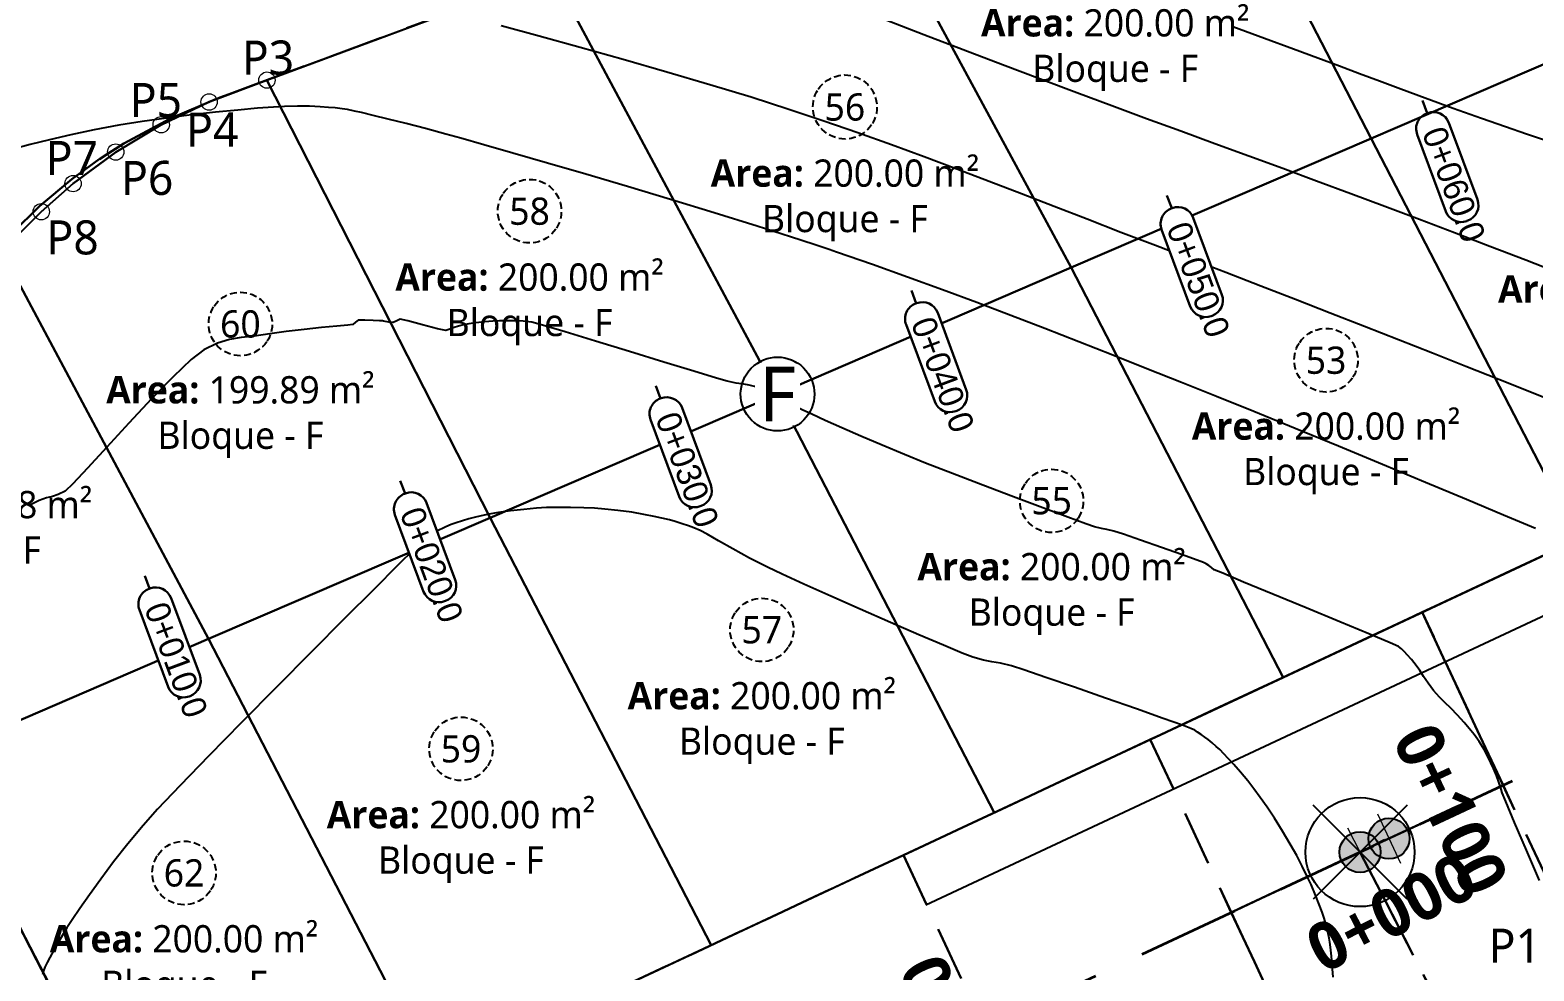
# Model space of a CAD drawing. Header units: millimetres. Extents: x 86 to 591881, y 99 to 1307229.
# Drawn here: x 590627.7 to 590682.9, y 1307091.8 to 1307126.3 of the extents above; entities that cross this region are included whole.
import ezdxf
from ezdxf.enums import TextEntityAlignment as Align

# ---------------------------------------------------------------- set-up
doc = ezdxf.new("R2010")
doc.units = ezdxf.units.MM
for name, pattern in [('CENTER2', [1.125, 0.75, -0.125, 0.125, -0.125]), ('DASHDOT', [1, 0.5, -0.25, 0, -0.25]), ('DASHED', [0.75, 0.5, -0.25]), ('DASHED2', [0.375, 0.25, -0.125]), ('HIDDEN', [0.375, 0.25, -0.125])]:
    doc.linetypes.add(name, pattern=pattern)
for name, color, linetype in [('0_BLOQUES CARRETERA', 7, 'Continuous'), ('_BREAKLINES CORRIDOR', 7, 'Continuous'), ('C-PROP-LINE', 230, 'Continuous'), ('C-PROP-TEXT', 92, 'Continuous'), ('C-ROAD', 7, 'Continuous'), ('C-ROAD-CORR-BNDY', 1, 'CENTER2'), ('C-ROAD-INTS', 5, 'Continuous'), ('C-ROAD-MARK', 212, 'Continuous'), ('C-ROAD-SAMP-TEXT', 11, 'Continuous'), ('C-ROAD-STAN-MAJR', 11, 'Continuous'), ('C-TOPO-MAJR', 9, 'Continuous'), ('C-TOPO-MINR', 8, 'Continuous')]:
    doc.layers.add(name, color=color, linetype=linetype)
for name, color, linetype, lineweight in [('_BLOQUES', 9, 'Continuous', 20), ('COTAS', 40, 'Continuous', 5), ('CUADROS', 9, 'Continuous', 20)]:
    doc.layers.add(name, color=color, linetype=linetype, lineweight=lineweight)
doc.styles.add('ST - ETIQUETAS', font='', dxfattribs={"height": 2.5})
doc.styles.get("Standard").update_dxf_attribs({"font": 'simplex.shx'})
doc.styles.get('ST - ETIQUETAS').set_extended_font_data('Roboto Thin')

# ---------------------------------------------------------------- blocks, each defined once
blk = doc.blocks.new('MARCA ESTACION')
h = blk.add_hatch(color=7)
h.dxf.hatch_style = 1
h.paths.add_polyline_path([(-3, 0), (0, 0), (0, 3, 0.414214)])
h.paths.add_polyline_path([(3, 0), (0, 0), (0, -3, 0.414214)])
at = {"true_color": 0xffffff}
h = blk.add_hatch(color=7, dxfattribs=at)
h.dxf.hatch_style = 1
h.paths.add_polyline_path([(0, 3), (0, 0), (3, 0, 0.414214)])
h.paths.add_polyline_path([(0, 0), (-3, 0, 0.414214), (0, -3)])
at = {"color": 7, "lineweight": 20}
for points in [[(0, 4), (0, -4)], [(-4, 0), (4, 0)]]:
    blk.add_lwpolyline(points, dxfattribs=at)
at = {"color": 7}
blk.add_circle((0, 0), 3, dxfattribs=at)
blk = doc.blocks.new('POINT INTERS')
at = {"layer": '0_BLOQUES CARRETERA', "linetype": 'DASHDOT', "lineweight": 5}
h = blk.add_hatch(color=244, dxfattribs=at)
h.dxf.hatch_style = 1
h.set_gradient(color1=(153, 27, 30), color2=(248, 153, 30), name='INVSPHERICAL')
h.paths.add_polyline_path([(0.6, 0, 1), (-0.6, 0, 1)])
blk.add_circle((0, 0), 0.574, dxfattribs=at)
blk = doc.blocks.new('Marker Pnt')
at = {"flags": 128}
for points in [[(0.862, -0.862), (-0.862, 0.862)], [(0.862, 0.862), (-0.862, -0.862)]]:
    blk.add_lwpolyline(points, dxfattribs=at)
blk.add_circle((0, 0), 1)

msp = doc.modelspace()

# ---------------------------------------------------------------- linework, layer by layer
at = {"layer": '_BLOQUES', "flags": 128}
msp.add_lwpolyline([(590632.572, 1307083.28), (590606.041, 1307134.548), (590589.283, 1307128.797), (590583.662, 1307127.131), (590586.837, 1307126.992), (590589.321, 1307126.129), (590591.492, 1307124.646), (590593.204, 1307122.65), (590594.245, 1307120.539), (590594.733, 1307118.519), (590594.768, 1307115.803), (590594.817, 1307113.868), (590595.121, 1307111.566), (590595.633, 1307109.501), (590596.212, 1307107.858), (590600.375, 1307099.326), (590604.559, 1307090.883), (590612.893, 1307074.065), (590632.572, 1307083.28)], dxfattribs=at)
at = {"layer": '_BREAKLINES CORRIDOR', "flags": 128}
msp.add_lwpolyline([(590613.945, 1307121.437), (590615.65, 1307118.713), (590617.435, 1307117.34), (590619.461, 1307116.473), (590621.43, 1307116.222), (590623.4, 1307116.463), (590625.251, 1307117.181), (590626.682, 1307118.168), (590628.133, 1307119.61), (590629.298, 1307120.642), (590630.862, 1307121.8), (590632.53, 1307122.801), (590634.288, 1307123.635), (590636.407, 1307124.437), (590681.268, 1307141.081), (590688.493, 1307127.283), (590695.985, 1307112.977), (590695.579, 1307112.787)], dxfattribs=at)
at = {"layer": 'C-PROP-LINE', "color": 4, "linetype": 'Continuous', "lineweight": 25}
for points in [[(590613.951, 1307121.439, 0), (590615.65, 1307118.713, 0), (590617.435, 1307117.34, 0), (590619.461, 1307116.473, 0), (590621.43, 1307116.222, 0), (590623.4, 1307116.463, 0), (590625.251, 1307117.181, 0), (590626.682, 1307118.168, 0), (590628.133, 1307119.61, 0), (590629.298, 1307120.642, 0), (590630.862, 1307121.8, 0), (590632.53, 1307122.801, 0), (590634.288, 1307123.635, 0), (590636.407, 1307124.437, 0), (590681.268, 1307141.081, 0), (590695.985, 1307112.977, 0), (590632.572, 1307083.28, 0), (590613.012, 1307121.078, 0), (590613.951, 1307121.439, 0)], [(590681.268, 1307141.081, 0), (590669.456, 1307136.698, 0), (590676.909, 1307122.296, 0), (590688.493, 1307127.283, 0), (590681.268, 1307141.081, 0)], [(590669.456, 1307136.698, 0), (590657.889, 1307132.407, 0), (590665.902, 1307117.558, 0), (590676.909, 1307122.296, 0), (590669.456, 1307136.698, 0)], [(590657.889, 1307132.407, 0), (590646.895, 1307128.328, 0), (590655.135, 1307112.923, 0), (590665.902, 1307117.558, 0), (590657.889, 1307132.407, 0)], [(590646.895, 1307128.328, 0), (590636.407, 1307124.437, 0), (590644.593, 1307108.385, 0), (590655.135, 1307112.923, 0), (590646.895, 1307128.328, 0)], [(590688.493, 1307127.283, 0), (590676.909, 1307122.296, 0), (590684.512, 1307107.604, 0), (590695.985, 1307112.977, 0), (590688.493, 1307127.283, 0)], [(590636.407, 1307124.437, 0), (590634.288, 1307123.635, 0), (590632.53, 1307122.801, 0), (590630.862, 1307121.8, 0), (590629.298, 1307120.642, 0), (590628.133, 1307119.61, 0), (590626.682, 1307118.168, 0), (590634.262, 1307103.938, 0), (590644.593, 1307108.385, 0), (590636.407, 1307124.437, 0)], [(590676.909, 1307122.296, 0), (590665.902, 1307117.558, 0), (590673.678, 1307102.53, 0), (590684.512, 1307107.604, 0), (590676.909, 1307122.296, 0)], [(590626.682, 1307118.168, 0), (590625.251, 1307117.181, 0), (590623.4, 1307116.463, 0), (590621.43, 1307116.222, 0), (590619.461, 1307116.473, 0), (590617.435, 1307117.34, 0), (590615.65, 1307118.713, 0), (590613.951, 1307121.439, 0), (590613.012, 1307121.078, 0), (590615.512, 1307116.246, 0), (590619.842, 1307107.879, 0), (590624.137, 1307099.579, 0), (590634.262, 1307103.938, 0), (590626.682, 1307118.168, 0)], [(590665.902, 1307117.558, 0), (590655.135, 1307112.923, 0), (590663.081, 1307097.568, 0), (590673.678, 1307102.53, 0), (590665.902, 1307117.558, 0)], [(590655.135, 1307112.923, 0), (590644.593, 1307108.385, 0), (590652.705, 1307092.709, 0), (590663.081, 1307097.568, 0), (590655.135, 1307112.923, 0)], [(590644.593, 1307108.385, 0), (590634.262, 1307103.938, 0), (590642.538, 1307087.947, 0), (590652.705, 1307092.709, 0), (590644.593, 1307108.385, 0)], [(590634.262, 1307103.938, 0), (590624.137, 1307099.579, 0), (590627.962, 1307092.163, 0), (590628.335, 1307091.441, 0), (590632.572, 1307083.28, 0), (590642.538, 1307087.947, 0), (590634.262, 1307103.938, 0)], [(590628.335, 1307091.441, 0), (590627.962, 1307092.163, 0), (590624.137, 1307099.579, 0), (590604.559, 1307090.883, 0), (590608.765, 1307082.395, 0), (590628.335, 1307091.441, 0)], [(590632.572, 1307083.28, 0), (590628.346, 1307091.446, 0), (590624.137, 1307099.579, 0)]]:
    msp.add_polyline3d(points, dxfattribs=at)
at = {"layer": 'C-PROP-TEXT', "color": 12, "linetype": 'DASHED2', "lineweight": 25, "extrusion": (0, 0, -1)}
for centre, radius, start, end in [((-590657.605, 1307123.451), 1.174, 33.8141, 213.8141), ((-590657.605, 1307123.451), 1.174, 213.8141, 33.8141), ((-590646.04, 1307119.63), 1.166, 34.161, 214.161), ((-590646.04, 1307119.63), 1.166, 214.161, 34.161), ((-590635.435, 1307115.493), 1.165, 34.1972, 214.1972), ((-590635.435, 1307115.493), 1.165, 214.1972, 34.1972), ((-590675.25, 1307114.164), 1.167, 34.1007, 214.1007), ((-590675.25, 1307114.164), 1.167, 214.1007, 34.1007), ((-590665.187, 1307109.003), 1.161, 33.8099, 213.8099), ((-590665.187, 1307109.003), 1.161, 213.8099, 33.8099), ((-590654.559, 1307104.27), 1.162, 33.7739, 213.7739), ((-590654.559, 1307104.27), 1.162, 213.7739, 33.7739), ((-590643.525, 1307099.909), 1.164, 34.2214, 214.2214), ((-590643.525, 1307099.909), 1.164, 214.2214, 34.2214), ((-590633.368, 1307095.358), 1.166, 34.1368, 214.1368), ((-590633.368, 1307095.358), 1.166, 214.1368, 34.1368)]:
    msp.add_arc(centre, radius, start, end, dxfattribs=at)
at = {"layer": 'C-ROAD', "color": 7, "linetype": 'Continuous', "lineweight": -3, "flags": 128}
msp.add_lwpolyline([(590660.57, 1307094.183), (590688.707, 1307107.36)], dxfattribs=at)
at = {"layer": 'C-ROAD-CORR-BNDY', "color": 166, "linetype": 'DASHED', "lineweight": 30, "ltscale": 4}
msp.add_lwpolyline([(590627.071, 1307118.833), (590628.073, 1307119.808), (590629.252, 1307120.799), (590630.259, 1307121.532), (590630.265, 1307121.536), (590630.403, 1307121.629), (590630.41, 1307121.633), (590631.162, 1307122.112), (590632.866, 1307123.033), (590634.56, 1307123.752), (590634.565, 1307123.754), (590634.675, 1307123.794), (590634.681, 1307123.797), (590635.022, 1307123.923), (590635.902, 1307124.25), (590654.653, 1307131.206)], dxfattribs=at)
for points in [[(590684.712, 1307092.239), (590685.961, 1307092.824), (590687.773, 1307093.672), (590689.584, 1307094.52), (590691.395, 1307095.368), (590692.46, 1307095.867), (590686.523, 1307108.546), (590685.458, 1307108.047), (590683.647, 1307107.199), (590681.835, 1307106.35), (590680.024, 1307105.502), (590678.775, 1307104.917)], [(590671.774, 1307093.909), (590672.125, 1307094.074), (590673.937, 1307094.922), (590675.748, 1307095.77), (590677.559, 1307096.618), (590679.37, 1307097.466), (590681.182, 1307098.315), (590681.744, 1307098.578), (590678.775, 1307104.917), (590678.213, 1307104.654), (590676.402, 1307103.806), (590674.59, 1307102.958), (590672.779, 1307102.109), (590670.968, 1307101.261), (590669.157, 1307100.413), (590668.806, 1307100.249)], [(590665.687, 1307083.329), (590666.038, 1307083.493), (590667.849, 1307084.342), (590669.66, 1307085.19), (590671.472, 1307086.038), (590673.283, 1307086.886), (590674.743, 1307087.57), (590668.806, 1307100.249), (590667.345, 1307099.565), (590665.534, 1307098.717), (590663.723, 1307097.868), (590661.912, 1307097.02), (590660.101, 1307096.172), (590659.75, 1307096.008)], [(590684.48, 1307091.556), (590684.455, 1307091.605), (590684.455, 1307091.606), (590684.455, 1307091.606), (590684.237, 1307092.016), (590684.242, 1307092.018), (590684.362, 1307092.074), (590684.363, 1307092.075), (590684.363, 1307092.075), (590684.708, 1307092.236), (590684.708, 1307092.237), (590684.712, 1307092.239), (590681.744, 1307098.578), (590681.679, 1307098.548), (590681.671, 1307098.544), (590676.509, 1307096.126), (590676.496, 1307096.12), (590676.505, 1307096.103), (590677.414, 1307094.342), (590677.439, 1307094.294), (590679.755, 1307089.809), (590679.758, 1307089.803), (590679.761, 1307089.797), (590680.038, 1307089.262)], [(590674.743, 1307087.57), (590675.057, 1307087.717), (590675.058, 1307087.717), (590675.059, 1307087.718), (590675.179, 1307087.774), (590675.209, 1307087.788), (590675.398, 1307087.35), (590675.398, 1307087.35), (590675.398, 1307087.349), (590675.399, 1307087.347), (590679.842, 1307089.641), (590679.829, 1307089.667), (590679.826, 1307089.673), (590679.823, 1307089.679), (590677.574, 1307094.032), (590677.414, 1307094.342), (590676.504, 1307096.104), (590676.496, 1307096.12), (590676.484, 1307096.115), (590671.774, 1307093.909)], [(590648.454, 1307075.259), (590662.415, 1307081.797), (590665.687, 1307083.329), (590659.75, 1307096.008), (590656.478, 1307094.476), (590642.516, 1307087.937)]]:
    msp.add_lwpolyline(points, close=True, dxfattribs=at)
at = {"layer": 'C-TOPO-MAJR', "color": 40, "linetype": 'Continuous', "lineweight": -3}
for points, elevation in [([(590684.15, 1307112.429), (590682.78, 1307112.979), (590681.587, 1307113.454), (590680.377, 1307113.935), (590679.152, 1307114.42), (590677.913, 1307114.909), (590676.662, 1307115.401), (590675.4, 1307115.895), (590674.13, 1307116.39), (590672.854, 1307116.885), (590671.572, 1307117.381), (590670.286, 1307117.875), (590669, 1307118.367), (590667.73, 1307118.853), (590666.493, 1307119.331), (590665.279, 1307119.801), (590664.081, 1307120.265), (590662.893, 1307120.722), (590661.707, 1307121.173), (590660.515, 1307121.619), (590659.31, 1307122.061), (590658.085, 1307122.498), (590656.832, 1307122.933), (590655.545, 1307123.365), (590654.161, 1307123.807), (590652.655, 1307124.266), (590651.077, 1307124.73), (590649.474, 1307125.189), (590647.896, 1307125.633), (590646.389, 1307126.051), (590645.003, 1307126.432)], 459.5), ([(590683.33, 1307122.208), (590682.608, 1307122.455), (590681.833, 1307122.722), (590680.953, 1307123.031), (590679.918, 1307123.402), (590678.881, 1307123.779), (590677.996, 1307124.104), (590677.213, 1307124.394), (590676.479, 1307124.668), (590675.742, 1307124.944), (590674.95, 1307125.24), (590674.052, 1307125.575), (590672.995, 1307125.966), (590671.833, 1307126.392)], 459), ([(590683.074, 1307095.079), (590682.601, 1307096.189), (590682.165, 1307097.212), (590681.841, 1307097.973), (590681.706, 1307098.296), (590681.668, 1307098.435), (590681.63, 1307098.575), (590681.58, 1307098.722), (590681.5, 1307098.936), (590681.391, 1307099.191), (590681.296, 1307099.399), (590681.185, 1307099.629), (590681.046, 1307099.885), (590680.865, 1307100.174), (590680.678, 1307100.439), (590680.504, 1307100.654), (590680.312, 1307100.871), (590680.071, 1307101.139), (590679.823, 1307101.403), (590679.613, 1307101.607), (590679.414, 1307101.806), (590679.197, 1307102.051), (590678.991, 1307102.323), (590678.829, 1307102.566), (590678.692, 1307102.781), (590678.56, 1307102.968), (590678.383, 1307103.183), (590678.23, 1307103.354), (590678.122, 1307103.467), (590678.021, 1307103.574), (590677.91, 1307103.666), (590677.596, 1307103.802), (590676.825, 1307104.124), (590675.751, 1307104.57), (590674.525, 1307105.077), (590673.3, 1307105.584), (590672.228, 1307106.028), (590671.461, 1307106.346), (590671.153, 1307106.477), (590671.044, 1307106.558), (590670.951, 1307106.634), (590670.858, 1307106.692), (590670.761, 1307106.743), (590670.519, 1307106.831), (590669.951, 1307107.033), (590669.21, 1307107.294), (590668.448, 1307107.56), (590667.817, 1307107.777), (590667.47, 1307107.891), (590667.216, 1307107.951), (590667.012, 1307107.988), (590666.76, 1307108.051), (590666.441, 1307108.163), (590665.778, 1307108.407), (590664.865, 1307108.748), (590663.794, 1307109.152), (590662.658, 1307109.584), (590661.551, 1307110.009), (590660.565, 1307110.392), (590659.795, 1307110.7), (590658.97, 1307111.043), (590658.195, 1307111.373), (590657.493, 1307111.68), (590656.885, 1307111.952), (590656.392, 1307112.179), (590656.035, 1307112.348), (590655.625, 1307112.56), (590655.259, 1307112.764), (590654.971, 1307112.928), (590654.796, 1307113.022), (590654.633, 1307113.091), (590654.465, 1307113.147), (590654.287, 1307113.204), (590654.097, 1307113.251), (590653.892, 1307113.285), (590653.617, 1307113.326), (590653.285, 1307113.391), (590652.89, 1307113.506), (590652.068, 1307113.756), (590650.96, 1307114.095), (590649.709, 1307114.48), (590648.457, 1307114.864), (590647.346, 1307115.201), (590646.519, 1307115.447), (590646.118, 1307115.556), (590645.811, 1307115.599), (590645.563, 1307115.608), (590645.253, 1307115.609), (590644.941, 1307115.61), (590644.692, 1307115.6), (590644.399, 1307115.576), (590644.075, 1307115.537), (590643.81, 1307115.495), (590643.616, 1307115.457), (590643.435, 1307115.415), (590643.27, 1307115.366), (590643.118, 1307115.296), (590642.965, 1307115.253), (590642.662, 1307115.318), (590642.118, 1307115.466), (590641.579, 1307115.613), (590641.293, 1307115.675), (590641.166, 1307115.61), (590641.037, 1307115.542), (590640.88, 1307115.559), (590640.681, 1307115.6), (590640.681, 1307115.6), (590640.643, 1307115.603), (590640.531, 1307115.611), (590640.308, 1307115.623), (590639.993, 1307115.635), (590639.755, 1307115.628), (590639.655, 1307115.553), (590639.555, 1307115.474), (590639.379, 1307115.451), (590638.974, 1307115.413), (590638.414, 1307115.361), (590637.769, 1307115.295), (590637.112, 1307115.217), (590636.516, 1307115.128), (590635.937, 1307115.044), (590635.463, 1307114.992), (590635.036, 1307114.924), (590634.601, 1307114.792), (590634.099, 1307114.55), (590633.63, 1307114.187), (590632.965, 1307113.552), (590632.179, 1307112.742), (590631.344, 1307111.849), (590630.535, 1307110.971), (590629.826, 1307110.2), (590629.291, 1307109.632), (590629.004, 1307109.363), (590628.757, 1307109.235), (590628.542, 1307109.17), (590628.321, 1307109.116), (590628.052, 1307109.016), (590627.715, 1307108.846)], 460)]:
    msp.add_lwpolyline(points, dxfattribs=dict(at, elevation=elevation))
at = {"layer": 'C-TOPO-MINR', "color": 44, "linetype": 'Continuous', "lineweight": -3}
for points, elevation in [([(590683.89, 1307117.318), (590682.573, 1307117.83), (590681.259, 1307118.338), (590679.96, 1307118.838), (590678.679, 1307119.326), (590677.412, 1307119.803), (590676.155, 1307120.271), (590674.905, 1307120.733), (590673.66, 1307121.191), (590672.417, 1307121.646), (590671.172, 1307122.101), (590669.922, 1307122.559), (590668.665, 1307123.021), (590667.397, 1307123.489), (590666.115, 1307123.966), (590664.782, 1307124.468), (590663.382, 1307125), (590661.945, 1307125.55), (590660.501, 1307126.104), (590659.08, 1307126.651)], 459.25), ([(590682.927, 1307107.989), (590681.758, 1307108.483), (590680.397, 1307109.056), (590678.898, 1307109.683), (590677.315, 1307110.343), (590675.703, 1307111.01), (590674.115, 1307111.663), (590672.606, 1307112.277), (590671.229, 1307112.83), (590669.946, 1307113.341), (590668.68, 1307113.846), (590667.425, 1307114.345), (590666.178, 1307114.837), (590664.935, 1307115.324), (590663.69, 1307115.805), (590662.44, 1307116.28), (590661.18, 1307116.75), (590659.906, 1307117.215), (590658.614, 1307117.674), (590657.298, 1307118.129), (590657.298, 1307118.129), (590657.03, 1307118.22), (590656.475, 1307118.406), (590655.606, 1307118.69), (590654.391, 1307119.079), (590652.814, 1307119.571), (590651.212, 1307120.06), (590649.629, 1307120.534), (590648.109, 1307120.983), (590646.694, 1307121.396), (590645.429, 1307121.76), (590644.357, 1307122.066), (590643.52, 1307122.303), (590642.964, 1307122.458), (590642.226, 1307122.658), (590641.511, 1307122.844), (590640.856, 1307123.009), (590640.298, 1307123.145), (590639.874, 1307123.246), (590639.62, 1307123.302), (590639.367, 1307123.354), (590639.165, 1307123.389), (590638.909, 1307123.418), (590638.672, 1307123.439), (590638.355, 1307123.461), (590637.97, 1307123.478), (590637.532, 1307123.485), (590637.055, 1307123.475), (590636.647, 1307123.451), (590636.064, 1307123.406), (590635.343, 1307123.341), (590634.522, 1307123.259), (590633.637, 1307123.16), (590632.727, 1307123.047), (590631.828, 1307122.921), (590630.977, 1307122.783), (590630.072, 1307122.612), (590629.221, 1307122.432), (590628.435, 1307122.249), (590627.724, 1307122.07), (590627.099, 1307121.902)], 459.75), ([(590675.513, 1307091.529), (590675.447, 1307092.3), (590675.416, 1307092.634), (590675.393, 1307092.816), (590675.37, 1307092.959), (590675.333, 1307093.139), (590675.29, 1307093.327), (590675.246, 1307093.493), (590675.182, 1307093.697), (590675.107, 1307093.917), (590675.004, 1307094.204), (590674.869, 1307094.546), (590674.702, 1307094.928), (590674.549, 1307095.256), (590674.375, 1307095.608), (590674.174, 1307095.992), (590673.935, 1307096.417), (590673.652, 1307096.894), (590673.356, 1307097.364), (590673.085, 1307097.771), (590672.834, 1307098.126), (590672.6, 1307098.441), (590672.378, 1307098.729), (590672.113, 1307099.054), (590671.871, 1307099.332), (590671.663, 1307099.558), (590671.502, 1307099.726), (590671.351, 1307099.879), (590671.225, 1307099.996), (590671.078, 1307100.123), (590670.931, 1307100.246), (590670.81, 1307100.341), (590670.672, 1307100.437), (590670.541, 1307100.524), (590670.434, 1307100.588), (590670.293, 1307100.657), (590669.985, 1307100.771), (590669.277, 1307101.024), (590668.296, 1307101.372), (590667.168, 1307101.768), (590666.019, 1307102.169), (590664.976, 1307102.53), (590664.164, 1307102.806), (590663.71, 1307102.952), (590663.313, 1307103.049), (590662.997, 1307103.103), (590662.683, 1307103.162), (590662.291, 1307103.272), (590661.909, 1307103.42), (590661.225, 1307103.705), (590660.32, 1307104.093), (590659.274, 1307104.547), (590658.169, 1307105.033), (590657.085, 1307105.513), (590656.104, 1307105.953), (590655.306, 1307106.316), (590654.772, 1307106.567), (590654.111, 1307106.906), (590653.497, 1307107.242), (590652.966, 1307107.543), (590652.554, 1307107.777), (590652.294, 1307107.915), (590652.062, 1307108.016), (590651.872, 1307108.086), (590651.631, 1307108.166), (590651.381, 1307108.246), (590651.167, 1307108.307), (590650.896, 1307108.372), (590650.605, 1307108.436), (590650.232, 1307108.509), (590649.785, 1307108.584), (590649.272, 1307108.654), (590648.802, 1307108.705), (590648.419, 1307108.735), (590648.031, 1307108.752), (590647.543, 1307108.76), (590647.055, 1307108.763), (590646.666, 1307108.755), (590646.29, 1307108.733), (590645.834, 1307108.693), (590645.338, 1307108.637), (590644.905, 1307108.574), (590644.545, 1307108.511), (590644.268, 1307108.456), (590644.012, 1307108.399), (590643.809, 1307108.345), (590643.576, 1307108.273), (590643.348, 1307108.199), (590643.168, 1307108.133), (590642.967, 1307108.048), (590642.967, 1307108.048), (590642.922, 1307108.028), (590642.842, 1307107.992), (590642.739, 1307107.944), (590642.619, 1307107.881), (590642.454, 1307107.781), (590642.304, 1307107.681), (590642.191, 1307107.592), (590642.054, 1307107.473), (590641.81, 1307107.233), (590641.214, 1307106.642), (590640.34, 1307105.77), (590639.258, 1307104.687), (590638.039, 1307103.463), (590636.756, 1307102.169), (590635.479, 1307100.875), (590634.28, 1307099.65), (590633.23, 1307098.566), (590632.4, 1307097.692), (590631.863, 1307097.098), (590631.303, 1307096.423), (590630.783, 1307095.759), (590630.311, 1307095.129), (590629.896, 1307094.551), (590629.546, 1307094.047), (590629.269, 1307093.637), (590629.074, 1307093.341), (590628.82, 1307092.932), (590628.603, 1307092.553), (590628.44, 1307092.25), (590628.348, 1307092.072), (590628.268, 1307091.896), (590628.217, 1307091.764), (590628.176, 1307091.63)], 460.25)]:
    msp.add_lwpolyline(points, dxfattribs=dict(at, elevation=elevation))
at = {"layer": 'COTAS'}
for centre in [(590636.407, 1307124.437), (590634.288, 1307123.635), (590632.53, 1307122.801), (590630.862, 1307121.8), (590629.298, 1307120.642), (590628.133, 1307119.61)]:
    msp.add_circle(centre, 0.3, dxfattribs=at)

# ---------------------------------------------------------------- block references
at = {"layer": 'C-ROAD-INTS', "color": 4, "linetype": 'Continuous', "lineweight": -3, "xscale": 2, "yscale": 2, "zscale": 2}
msp.add_blockref('Marker Pnt', (590676.496, 1307096.12), dxfattribs=at)
at = {"layer": 'C-ROAD-MARK', "color": 18, "linetype": 'Continuous', "lineweight": 9, "xscale": 0.02615086839485391, "yscale": 0.02615086839485391, "zscale": 0.02615086839485391}
msp.add_blockref('POINT INTERS', (590676.496, 1307096.12), dxfattribs=at)
at = {"layer": 'C-ROAD-STAN-MAJR', "color": 11, "linetype": 'Continuous', "lineweight": -3, "xscale": 0.25, "yscale": 0.25, "zscale": 0.25}
for p, rotation in [((590677.559, 1307096.618), 25.09380764794674), ((590676.496, 1307096.12), 297.3141524209564)]:
    msp.add_blockref('MARCA ESTACION', p, dxfattribs=dict(at, rotation=rotation))

# ---------------------------------------------------------------- texts
at = {"layer": 'C-PROP-TEXT', "color": 92, "linetype": 'Continuous', "lineweight": -3, "char_height": 1, "attachment_point": 2, "style": 'ST - ETIQUETAS'}
for s, insert in [('{\\fRoboto Thin|b1|i0|c0|p2;\\C18;\\c0;Area:\\C0; \\fRoboto Thin|b0|i0|c0|p2;\\C178;\\c4980736;200.00 m²\\PBloque - F}', (590667.519, 1307127.038)), ('{\\fRoboto Thin|b1|i0|c0|p2;\\C18;\\c0;Area:\\C0; \\fRoboto Thin|b0|i0|c0|p2;\\C178;\\c4980736;200.00 m²\\PBloque - F}', (590657.605, 1307121.527)), ('{\\fRoboto Thin|b1|i0|c0|p2;\\C18;\\c0;Area:\\C0; \\fRoboto Thin|b0|i0|c0|p2;\\C178;\\c4980736;200.00 m²\\PBloque - F}', (590646.04, 1307117.714)), ('{\\fRoboto Thin|b1|i0|c0|p2;\\C18;\\c0;Area:\\C0; \\fRoboto Thin|b0|i0|c0|p2;\\C178;\\c4980736;206.25 m²\\PBloque - F}', (590686.481, 1307117.276)), ('{\\fRoboto Thin|b1|i0|c0|p2;\\C18;\\c0;Area:\\C0; \\fRoboto Thin|b0|i0|c0|p2;\\C178;\\c4980736;199.89 m²\\PBloque - F}', (590635.435, 1307113.578)), ('{\\fRoboto Thin|b1|i0|c0|p2;\\C18;\\c0;Area:\\C0; \\fRoboto Thin|b0|i0|c0|p2;\\C178;\\c4980736;200.00 m²\\PBloque - F}', (590675.25, 1307112.247)), ('{\\fRoboto Thin|b1|i0|c0|p2;\\C18;\\c0;Area:\\C0; \\fRoboto Thin|b0|i0|c0|p2;\\C178;\\c4980736;192.38 m²\\PBloque - F}', (590625.079, 1307109.367)), ('{\\fRoboto Thin|b1|i0|c0|p2;\\C18;\\c0;Area:\\C0; \\fRoboto Thin|b0|i0|c0|p2;\\C178;\\c4980736;200.00 m²\\PBloque - F}', (590665.187, 1307107.092)), ('{\\fRoboto Thin|b1|i0|c0|p2;\\C18;\\c0;Area:\\C0; \\fRoboto Thin|b0|i0|c0|p2;\\C178;\\c4980736;200.00 m²\\PBloque - F}', (590654.559, 1307102.358)), ('{\\fRoboto Thin|b1|i0|c0|p2;\\C18;\\c0;Area:\\C0; \\fRoboto Thin|b0|i0|c0|p2;\\C178;\\c4980736;200.00 m²\\PBloque - F}', (590643.525, 1307097.995)), ('{\\fRoboto Thin|b1|i0|c0|p2;\\C18;\\c0;Area:\\C0; \\fRoboto Thin|b0|i0|c0|p2;\\C178;\\c4980736;200.00 m²\\PBloque - F}', (590633.368, 1307093.442))]:
    msp.add_mtext(s, dxfattribs=dict(at, insert=insert))
at = {"layer": 'C-PROP-TEXT', "color": 2, "linetype": 'Continuous', "lineweight": -3, "char_height": 1, "attachment_point": 8, "style": 'ST - ETIQUETAS'}
for s, insert in [('{\\fRoboto Black|b0|i0|c0|p2;56}', (590657.605, 1307122.937)), ('{\\fRoboto Black|b0|i0|c0|p2;58}', (590646.04, 1307119.116)), ('{\\fRoboto Black|b0|i0|c0|p2;60}', (590635.435, 1307114.979)), ('{\\fRoboto Black|b0|i0|c0|p2;53}', (590675.25, 1307113.65)), ('{\\fRoboto Black|b0|i0|c0|p2;55}', (590665.187, 1307108.496)), ('{\\fRoboto Black|b0|i0|c0|p2;57}', (590654.559, 1307103.763)), ('{\\fRoboto Black|b0|i0|c0|p2;59}', (590643.525, 1307099.395)), ('{\\fRoboto Black|b0|i0|c0|p2;62}', (590633.368, 1307094.844))]:
    msp.add_mtext(s, dxfattribs=dict(at, insert=insert))
at = {"layer": 'C-ROAD-STAN-MAJR', "color": 7, "linetype": 'Continuous', "lineweight": -3, "char_height": 1.75, "attachment_point": 5}
for s, insert, rotation in [('{\\fRoboto Black|b1|i0|c0|p2;\\C18;\\c0;0+100}', (590679.823, 1307097.679), 295.0938), ('{\\fRoboto Black|b1|i0|c0|p2;\\C18;\\c0;0+000}', (590677.643, 1307093.899), 27.3142), ('{\\fRoboto Black|b1|i0|c0|p2;\\C18;\\c0;0+080}', (590661.711, 1307089.196), 295.0938)]:
    msp.add_mtext(s, dxfattribs=dict(at, insert=insert, rotation=rotation))
at = {"layer": 'CUADROS', "style": 'ST - ETIQUETAS'}
for s, p in [('P3', (590636.447, 1307125.265)), ('P5', (590632.337, 1307123.709)), ('P4', (590634.404, 1307122.621)), ('P7', (590629.254, 1307121.585)), ('P6', (590632.018, 1307120.85)), ('P8', (590629.282, 1307118.668)), ('P1', (590682.173, 1307092.687))]:
    msp.add_text(s, height=1.25, dxfattribs=at).set_placement(p, align=Align.MIDDLE_CENTER)

# ---------------------------------------------------------------- next in the draw order: texts
at = {"layer": 'C-PROP-TEXT', "color": 92, "linetype": 'Continuous', "lineweight": -3, "insert": (590655.135, 1307112.923), "char_height": 2, "width": 1.35129, "attachment_point": 5, "bg_fill": 3, "box_fill_scale": 1.075, "bg_fill_color": 256, "bg_fill_true_color": 13158600, "bg_fill_transparency": 0}
msp.add_mtext('{\\fRoboto Black|b0|i0|c0|p2;\\C3;F}', dxfattribs=at)

# ---------------------------------------------------------------- next in the draw order: linework, layer by layer
at = {"layer": 'C-PROP-TEXT', "color": 92, "linetype": 'Continuous', "lineweight": -3, "extrusion": (0, 0, -1)}
for start, end in [(56.2192, 236.2192), (236.2192, 56.2192)]:
    msp.add_arc((-590655.135, 1307112.923), 1.353, start, end, dxfattribs=at)
at = {"layer": 'C-ROAD', "color": 2, "linetype": 'HIDDEN', "lineweight": 35, "ltscale": 15, "flags": 128}
msp.add_lwpolyline([(590586.998, 1307054.208), (590821.743, 1307164.14)], dxfattribs=at)

# ---------------------------------------------------------------- next in the draw order: texts
at = {"layer": 'C-ROAD-SAMP-TEXT', "color": 194, "linetype": 'Continuous', "lineweight": -3, "char_height": 0.9, "width": 3.04168, "attachment_point": 4, "rotation": 290.4105, "bg_fill": 3, "box_fill_scale": 1.166667, "bg_fill_color": 256, "bg_fill_true_color": 13158600, "bg_fill_transparency": 0}
for s, insert in [('{\\fFreestyle Script|b0|i0|c0|p66;\\C196;\\c8323135;0+060.0}', (590679.172, 1307122.661)), ('{\\fFreestyle Script|b0|i0|c0|p66;\\C196;\\c8323135;0+050.0}', (590669.8, 1307119.173)), ('{\\fFreestyle Script|b0|i0|c0|p66;\\C196;\\c8323135;0+040.0}', (590660.428, 1307115.686)), ('{\\fFreestyle Script|b0|i0|c0|p66;\\C196;\\c8323135;0+030.0}', (590651.056, 1307112.199)), ('{\\fFreestyle Script|b0|i0|c0|p66;\\C196;\\c8323135;0+020.0}', (590641.683, 1307108.711)), ('{\\fFreestyle Script|b0|i0|c0|p66;\\C196;\\c8323135;0+010.0}', (590632.311, 1307105.224))]:
    msp.add_mtext(s, dxfattribs=dict(at, insert=insert))

# ---------------------------------------------------------------- next in the draw order: linework, layer by layer
at = {"layer": 'C-ROAD-SAMP-TEXT', "color": 194, "linetype": 'Continuous', "lineweight": 30}
for p, q in [((590678.789, 1307123.692), (590678.963, 1307123.223)), ((590678.98, 1307123.23), (590678.946, 1307123.217)), ((590680.802, 1307120.054), (590679.752, 1307122.876)), ((590678.593, 1307122.445), (590679.643, 1307119.623)), ((590669.416, 1307120.204), (590669.591, 1307119.736)), ((590669.608, 1307119.742), (590669.574, 1307119.729)), ((590671.43, 1307116.567), (590670.38, 1307119.389)), ((590680.415, 1307119.27), (590680.449, 1307119.282)), ((590669.22, 1307118.958), (590670.271, 1307116.135)), ((590660.044, 1307116.717), (590660.219, 1307116.248)), ((590660.236, 1307116.255), (590660.201, 1307116.242)), ((590659.848, 1307115.47), (590660.899, 1307112.648)), ((590662.058, 1307113.079), (590661.007, 1307115.902)), ((590671.042, 1307115.782), (590671.077, 1307115.795)), ((590650.672, 1307113.229), (590650.846, 1307112.761)), ((590650.864, 1307112.767), (590650.829, 1307112.754)), ((590652.685, 1307109.592), (590651.635, 1307112.414)), ((590661.67, 1307112.295), (590661.705, 1307112.308)), ((590650.476, 1307111.983), (590651.526, 1307109.16)), ((590641.3, 1307109.742), (590641.474, 1307109.273)), ((590641.491, 1307109.28), (590641.457, 1307109.267)), ((590643.313, 1307106.104), (590642.263, 1307108.927)), ((590652.298, 1307108.807), (590652.332, 1307108.82)), ((590641.104, 1307108.495), (590642.154, 1307105.673)), ((590631.928, 1307106.255), (590632.102, 1307105.786)), ((590632.119, 1307105.792), (590632.085, 1307105.78)), ((590631.732, 1307105.008), (590632.782, 1307102.186)), ((590633.941, 1307102.617), (590632.891, 1307105.439)), ((590642.926, 1307105.32), (590642.96, 1307105.333)), ((590633.554, 1307101.832), (590633.588, 1307101.845))]:
    msp.add_line(p, q, dxfattribs=at)
for centre, start, end in [((590679.155, 1307122.654), 110.4105, 200.4105), ((590679.189, 1307122.667), 20.4105, 110.4105), ((590680.24, 1307119.845), 290.4105, 20.4105), ((590669.783, 1307119.167), 110.4105, 200.4105), ((590669.817, 1307119.18), 20.4105, 110.4105), ((590680.205, 1307119.832), 200.4105, 290.4105), ((590670.867, 1307116.357), 290.4105, 20.4105), ((590660.411, 1307115.68), 110.4105, 200.4105), ((590660.445, 1307115.692), 20.4105, 110.4105), ((590670.833, 1307116.345), 200.4105, 290.4105), ((590651.038, 1307112.192), 110.4105, 200.4105), ((590651.073, 1307112.205), 20.4105, 110.4105), ((590661.495, 1307112.87), 290.4105, 20.4105), ((590661.461, 1307112.857), 200.4105, 290.4105), ((590652.123, 1307109.382), 290.4105, 20.4105), ((590641.666, 1307108.705), 110.4105, 200.4105), ((590641.701, 1307108.718), 20.4105, 110.4105), ((590652.089, 1307109.37), 200.4105, 290.4105), ((590642.751, 1307105.895), 290.4105, 20.4105), ((590632.294, 1307105.217), 110.4105, 200.4105), ((590632.328, 1307105.23), 20.4105, 110.4105), ((590642.717, 1307105.882), 200.4105, 290.4105), ((590633.344, 1307102.395), 200.4105, 290.4105), ((590633.379, 1307102.408), 290.4105, 20.4105)]:
    msp.add_arc(centre, 0.6, start, end, dxfattribs=at)

doc.saveas('drawing.dxf')
